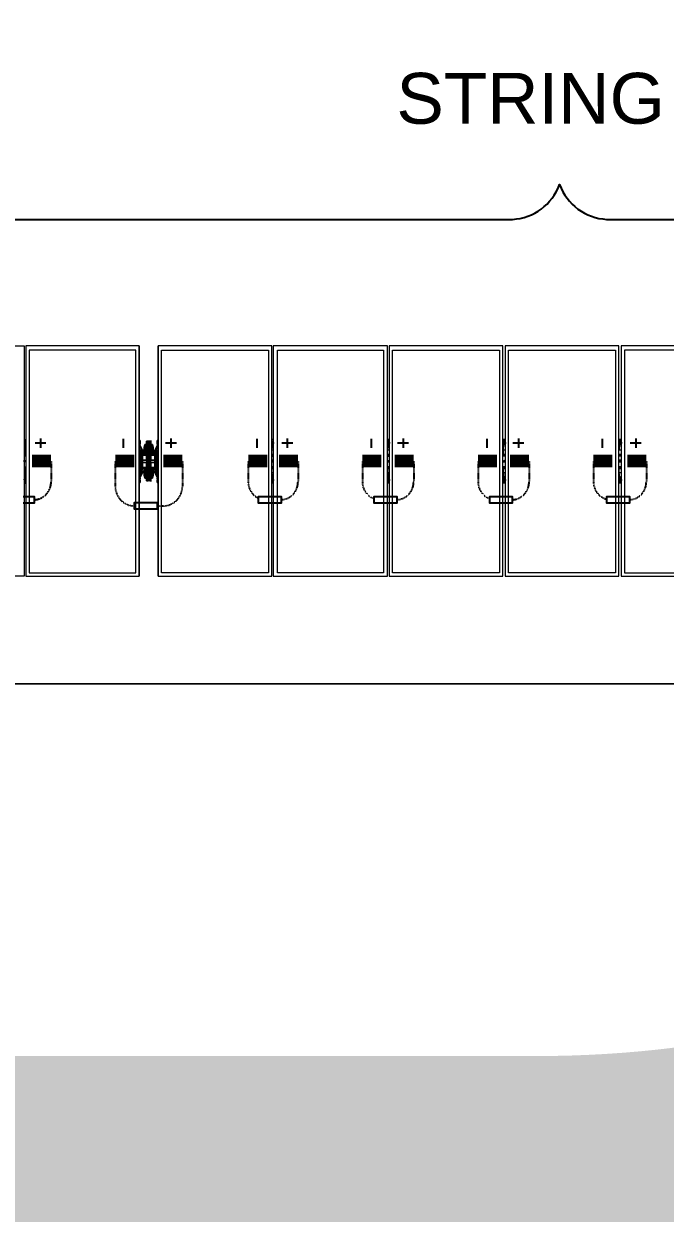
# Model space of a CAD drawing. Header units: feet. Extents: x -327 to 55127, y -297 to 4121.
# Drawn here: x 475.1 to 727.2, y 1106.2 to 1574 of the extents above; entities that cross this region are included whole.
import ezdxf
from ezdxf.enums import TextEntityAlignment as Align
from ezdxf.lldxf.tags import DXFTag

# ---------------------------------------------------------------- set-up
doc = ezdxf.new("R2018")
doc.units = ezdxf.units.FT
doc.header["$MEASUREMENT"] = 0
doc.linetypes.add('HIDDEN', pattern=[0.375, 0.25, -0.125])
for name, color, linetype in [('E-DC HARNESS-POS', 10, 'DC HARNESS CABLE'), ('E-HARN-COMP', 8, 'Continuous'), ('E-TRNK-CABL-NEG', 6, 'HIDDEN'), ('E-TRUNK-CABLE-POS', 6, 'HIDDEN'), ('G-ANNO-TEXT', 1, 'Continuous'), ('Polarity-Text', 7, 'Continuous')]:
    doc.layers.add(name, color=color, linetype=linetype)
doc.styles.add('NEI-A', font='arial.ttf')
doc.styles.get("Standard").update_dxf_attribs({"font": 'arial.ttf'})
tags = doc.linetypes.add('DC HARNESS CABLE', pattern='A,0.5,-0.2,["DH",Standard,S=0.1,R=0,X=-0.1,Y=-0.05],-0.2', length=0.9).pattern_tags.tags
tags[6] = DXFTag(74, 10)

# ---------------------------------------------------------------- blocks, each defined once
blk = doc.blocks.new('A$Cc93f9aa1')
at = {"lineweight": 5}
for points in [[(1.6966, 0.4666), (1.9283, 0.4666), (1.9283, 0), (1.6966, 0)], [(1.9316, 0), (2.1616, 0), (2.1616, 0.4666), (1.9316, 0.4666)], [(2.1549, 0.4583), (1.9383, 0.4583), (1.9383, 0.0067), (2.1549, 0.0067)], [(2.1999, 0), (2.4299, 0), (2.4299, 0.4666), (2.1999, 0.4666)], [(2.2066, 0.4583), (2.4232, 0.4583), (2.4232, 0.0067), (2.2066, 0.0067)], [(2.6649, 0.4666), (2.4332, 0.4666), (2.4332, 0), (2.6649, 0)], [(2.4416, 0.4583), (2.6566, 0.4583), (2.6566, 0.0067), (2.4416, 0.0067)], [(2.8982, 0.4666), (2.6682, 0.4666), (2.6682, 0), (2.8982, 0)], [(2.6749, 0.4583), (2.8915, 0.4583), (2.8915, 0.0067), (2.6749, 0.0067)], [(2.9032, 0), (3.1332, 0), (3.1332, 0.4666), (2.9032, 0.4666)], [(2.9099, 0.4583), (3.1265, 0.4583), (3.1265, 0.0067), (2.9099, 0.0067)], [(3.1382, 0), (3.3682, 0), (3.3682, 0.4666), (3.1382, 0.4666)], [(3.3615, 0.0067), (3.3615, 0.4583), (3.1449, 0.4583), (3.1449, 0.0067)], [(2.1632, 0.27), (2.1632, 0.2667), (2.1632, 0.27), (2.1632, 0.275), (2.1616, 0.275), (2.1632, 0.275)], [(2.1732, 0.2567), (2.1732, 0.2517), (2.1732, 0.25), (2.1749, 0.25), (2.1749, 0.255), (2.1732, 0.255), (2.1732, 0.2567), (2.1732, 0.2583), (2.1732, 0.2667), (2.1749, 0.2667), (2.1732, 0.2667), (2.1716, 0.2617), (2.1716, 0.25), (2.1716, 0.2517), (2.1716, 0.25), (2.1716, 0.2617), (2.1732, 0.2667), (2.1732, 0.2583), (2.1749, 0.2583), (2.1749, 0.255), (2.1732, 0.255), (2.1732, 0.2567), (2.1732, 0.2583), (2.1749, 0.2583), (2.1749, 0.2667), (2.1766, 0.2667), (2.1749, 0.2667), (2.1749, 0.2583), (2.1749, 0.255), (2.1749, 0.25), (2.1732, 0.25)], [(2.1799, 0.2683), (2.1799, 0.2467), (2.1766, 0.2467), (2.1766, 0.2683)], [(2.1816, 0.27), (2.1799, 0.27), (2.1782, 0.27), (2.1799, 0.27)], [(2.1832, 0.2683), (2.1816, 0.2683), (2.1799, 0.2683), (2.1816, 0.2683), (2.1799, 0.2683), (2.1816, 0.2683)], [(2.1816, 0.2683), (2.1799, 0.2683)], [(2.1816, 0.27), (2.1832, 0.27)], [(2.1832, 0.2683), (2.1816, 0.2683), (2.1816, 0.27), (2.1832, 0.27), (2.1816, 0.27), (2.1832, 0.27), (2.1816, 0.27), (2.1816, 0.2683)], [(2.1816, 0.2683), (2.1816, 0.2467), (2.1849, 0.2467), (2.1849, 0.2683)], [(2.1866, 0.2683), (2.1849, 0.2683), (2.1849, 0.2733), (2.1849, 0.2717), (2.1832, 0.2717), (2.1849, 0.2717), (2.1866, 0.2717), (2.1849, 0.2717), (2.1832, 0.27), (2.1849, 0.27), (2.1849, 0.2683)], [(2.1866, 0.2733), (2.1849, 0.2733)], [(2.1866, 0.2667), (2.1882, 0.2667), (2.1882, 0.2583), (2.1866, 0.2583), (2.1866, 0.2667), (2.1849, 0.2667), (2.1866, 0.2667), (2.1866, 0.2583), (2.1882, 0.2583), (2.1882, 0.2667)], [(2.1882, 0.2667), (2.1899, 0.2617), (2.1899, 0.25), (2.1899, 0.2517), (2.1899, 0.25), (2.1899, 0.2617)], [(2.1982, 0.2667), (2.1982, 0.27), (2.1982, 0.275), (2.1999, 0.275), (2.1982, 0.275), (2.1982, 0.27)], [(2.1632, 0.2467), (2.1632, 0.245), (2.1616, 0.245), (2.1632, 0.245), (2.1649, 0.245), (2.1649, 0.2467), (2.1649, 0.2483), (2.1632, 0.2483)], [(2.1649, 0.2483), (2.1632, 0.2467), (2.1649, 0.245), (2.1666, 0.2467)], [(2.1649, 0.2483), (2.1632, 0.2467), (2.1649, 0.245), (2.1666, 0.2467)], [(2.1649, 0.2483), (2.1666, 0.2483)], [(2.1666, 0.245), (2.1666, 0.2483), (2.1666, 0.2467), (2.1649, 0.2467), (2.1666, 0.2467), (2.1649, 0.2467), (2.1666, 0.2467), (2.1649, 0.2467), (2.1666, 0.2467), (2.1649, 0.2467), (2.1666, 0.2467), (2.1649, 0.2467), (2.1666, 0.2467), (2.1649, 0.2467), (2.1666, 0.2467), (2.1649, 0.2467), (2.1666, 0.2467), (2.1649, 0.2467), (2.1666, 0.2467), (2.1649, 0.2467), (2.1666, 0.2467), (2.1666, 0.245), (2.1649, 0.245)], [(2.1699, 0.255), (2.1682, 0.255), (2.1666, 0.2533), (2.1682, 0.255), (2.1682, 0.2517), (2.1666, 0.2517), (2.1682, 0.2517), (2.1682, 0.255)], [(2.1666, 0.2517), (2.1666, 0.2533)], [(2.1666, 0.215), (2.1682, 0.215), (2.1682, 0.2517), (2.1666, 0.2517), (2.1682, 0.2517), (2.1682, 0.215)], [(2.1766, 0.245), (2.1682, 0.245)], [(2.1749, 0.2483), (2.1766, 0.2483)], [(2.1782, 0.2617), (2.1766, 0.2617)], [(2.1866, 0.2617), (2.1849, 0.2617)], [(2.1866, 0.2617), (2.1849, 0.2617)], [(2.1866, 0.2483), (2.1849, 0.2483)], [(2.1932, 0.245), (2.1849, 0.245)], [(2.1882, 0.2567), (2.1882, 0.2583), (2.1882, 0.2567), (2.1882, 0.2517), (2.1882, 0.25), (2.1866, 0.25), (2.1866, 0.255), (2.1882, 0.255)], [(2.1882, 0.25), (2.1866, 0.2483), (2.1866, 0.25), (2.1866, 0.2483), (2.1882, 0.25), (2.1866, 0.2483), (2.1882, 0.2483), (2.1866, 0.2483)], [(2.1899, 0.25), (2.1899, 0.26), (2.1899, 0.25), (2.1916, 0.25)], [(2.1949, 0.255), (2.1932, 0.255), (2.1949, 0.2533), (2.1932, 0.255)], [(2.1949, 0.2517), (2.1932, 0.2517), (2.1932, 0.215), (2.1949, 0.215), (2.1932, 0.215), (2.1932, 0.2517), (2.1949, 0.2517), (2.1932, 0.2517), (2.1932, 0.255), (2.1932, 0.2517)], [(2.1982, 0.2517), (2.1949, 0.2517), (2.1949, 0.2533), (2.1949, 0.2517)], [(2.1966, 0.2483), (2.1949, 0.2467), (2.1966, 0.245), (2.1982, 0.2467)], [(2.1966, 0.2483), (2.1949, 0.2467), (2.1966, 0.245), (2.1982, 0.2467)], [(2.1966, 0.245), (2.1982, 0.245), (2.1982, 0.2467), (2.1982, 0.2483), (2.1966, 0.2483), (2.1949, 0.2483), (2.1949, 0.2467), (2.1949, 0.245)], [(2.2016, 0.245), (2.1999, 0.245)], [(1.9283, 0.235), (1.9299, 0.235), (1.9299, 0.2333), (1.9316, 0.2333), (1.9316, 0.2317), (1.9299, 0.2317), (1.9283, 0.2317), (1.9283, 0.2333)], [(2.1632, 0.235), (2.1616, 0.235)], [(2.1632, 0.235), (2.1616, 0.235)], [(2.1632, 0.23), (2.1616, 0.23)], [(2.1632, 0.23), (2.1616, 0.23)], [(2.1632, 0.2167), (2.1649, 0.2167), (2.1649, 0.2183), (2.1666, 0.2183), (2.1649, 0.2183), (2.1666, 0.2183), (2.1649, 0.2183), (2.1666, 0.2183), (2.1649, 0.2183), (2.1666, 0.2183), (2.1649, 0.2183), (2.1649, 0.2167), (2.1666, 0.2167), (2.1666, 0.2183), (2.1666, 0.22), (2.1649, 0.22), (2.1632, 0.22), (2.1616, 0.22), (2.1632, 0.22), (2.1632, 0.2183)], [(2.1649, 0.22), (2.1632, 0.2183), (2.1649, 0.2167), (2.1666, 0.2183)], [(2.1649, 0.22), (2.1632, 0.2183), (2.1649, 0.2167), (2.1666, 0.2183)], [(2.1649, 0.22), (2.1632, 0.22), (2.1632, 0.2183), (2.1632, 0.2167), (2.1649, 0.2167), (2.1666, 0.2167), (2.1666, 0.2183), (2.1666, 0.22)], [(2.1649, 0.2167), (2.1666, 0.2167), (2.1666, 0.2183), (2.1649, 0.2183), (2.1649, 0.22), (2.1666, 0.22), (2.1666, 0.2183), (2.1649, 0.2183), (2.1666, 0.2183), (2.1649, 0.2183), (2.1666, 0.2183), (2.1649, 0.2183), (2.1666, 0.2183), (2.1649, 0.2183), (2.1666, 0.2183), (2.1649, 0.2183), (2.1649, 0.22), (2.1666, 0.22), (2.1666, 0.2183), (2.1666, 0.2167)], [(2.1682, 0.22), (2.1766, 0.22)], [(2.1849, 0.22), (2.1932, 0.22)], [(2.1966, 0.22), (2.1949, 0.2183), (2.1966, 0.2167), (2.1982, 0.2183)], [(2.1966, 0.22), (2.1949, 0.2183), (2.1966, 0.2167), (2.1982, 0.2183)], [(2.1966, 0.2167), (2.1982, 0.2167), (2.1982, 0.2183), (2.1982, 0.22), (2.1966, 0.22), (2.1949, 0.22), (2.1949, 0.2183), (2.1949, 0.2167)], [(2.1982, 0.2183), (2.1966, 0.2183)], [(2.1982, 0.2183), (2.1966, 0.2183)], [(2.2016, 0.235), (2.1999, 0.235)], [(2.2016, 0.235), (2.1999, 0.235)], [(2.2016, 0.23), (2.1999, 0.23)], [(2.2016, 0.23), (2.1999, 0.23)], [(2.2016, 0.22), (2.1999, 0.22)], [(2.4332, 0.235), (2.4316, 0.235), (2.4316, 0.2333), (2.4299, 0.2333), (2.4299, 0.2317), (2.4316, 0.2317), (2.4332, 0.2317), (2.4332, 0.2333)], [(2.6666, 0.235), (2.6666, 0.2333), (2.6649, 0.2333), (2.6649, 0.2317), (2.6666, 0.2317), (2.6682, 0.2317), (2.6682, 0.2333)], [(2.9015, 0.235), (2.8999, 0.2333), (2.8999, 0.2317), (2.9032, 0.2317), (2.9032, 0.2333), (2.9015, 0.2333)], [(3.1365, 0.235), (3.1349, 0.235), (3.1349, 0.2317), (3.1382, 0.2317), (3.1382, 0.2333), (3.1365, 0.2333)], [(2.1616, 0.19), (2.1632, 0.19), (2.1632, 0.195), (2.1632, 0.19)], [(2.1666, 0.21), (2.1666, 0.2117), (2.1666, 0.2133), (2.1632, 0.2133), (2.1632, 0.21)], [(2.1632, 0.1983), (2.1632, 0.1967)], [(2.1666, 0.2133), (2.1682, 0.2133), (2.1682, 0.21), (2.1682, 0.2133)], [(2.1699, 0.21), (2.1682, 0.21), (2.1682, 0.2117), (2.1666, 0.2117), (2.1682, 0.2117), (2.1682, 0.21)], [(2.1732, 0.1983), (2.1716, 0.205), (2.1716, 0.215), (2.1716, 0.2133), (2.1716, 0.215), (2.1716, 0.205)], [(2.1732, 0.2133), (2.1732, 0.2083), (2.1732, 0.21), (2.1749, 0.21), (2.1749, 0.2117), (2.1749, 0.215), (2.1732, 0.215), (2.1732, 0.2083), (2.1732, 0.2067), (2.1732, 0.2083), (2.1732, 0.21), (2.1749, 0.21), (2.1749, 0.2117), (2.1749, 0.215), (2.1749, 0.2167), (2.1732, 0.215), (2.1749, 0.2167), (2.1732, 0.215), (2.1749, 0.2167), (2.1749, 0.215), (2.1732, 0.215)], [(2.1732, 0.1983), (2.1732, 0.2067), (2.1749, 0.2067), (2.1749, 0.1983)], [(2.1732, 0.1983), (2.1749, 0.1983), (2.1749, 0.2067), (2.1732, 0.2067)], [(2.1749, 0.21), (2.1749, 0.2067)], [(2.1766, 0.1983), (2.1749, 0.1983)], [(2.1782, 0.2033), (2.1766, 0.2033)], [(2.1782, 0.2033), (2.1766, 0.2033)], [(2.1799, 0.195), (2.1782, 0.195)], [(2.1832, 0.1983), (2.1816, 0.1983), (2.1799, 0.1983), (2.1816, 0.1983)], [(2.1832, 0.1967), (2.1816, 0.1967)], [(2.1882, 0.2167), (2.1866, 0.2167), (2.1882, 0.215), (2.1866, 0.2167), (2.1882, 0.215), (2.1866, 0.2167), (2.1882, 0.2167), (2.1866, 0.2167), (2.1849, 0.2167), (2.1866, 0.2167)], [(2.1866, 0.2033), (2.1849, 0.2033)], [(2.1866, 0.2033), (2.1849, 0.2033)], [(2.1866, 0.1983), (2.1849, 0.1983)], [(2.1882, 0.2067), (2.1882, 0.2083), (2.1882, 0.215), (2.1866, 0.215), (2.1866, 0.2117), (2.1866, 0.21), (2.1882, 0.21), (2.1882, 0.2083)], [(2.1866, 0.2067), (2.1866, 0.21)], [(2.1882, 0.1983), (2.1866, 0.1983), (2.1866, 0.2067), (2.1882, 0.2067)], [(2.1882, 0.1983), (2.1882, 0.2067), (2.1866, 0.2067), (2.1866, 0.1983)], [(2.1882, 0.1983), (2.1899, 0.205), (2.1899, 0.215), (2.1899, 0.2133), (2.1899, 0.215), (2.1899, 0.205)], [(2.1949, 0.21), (2.1932, 0.21)], [(2.1982, 0.1967), (2.1982, 0.1983)], [(2.1999, 0.19), (2.1982, 0.19), (2.1982, 0.195), (2.1982, 0.19)]]:
    blk.add_lwpolyline(points, close=True, dxfattribs=at)
for points in [[(2.1549, 0.0067), (2.1549, 0.4583)], [(2.1616, 0.4666), (2.1616, 0)], [(2.1999, 0), (2.1999, 0.4666)], [(2.2066, 0.0067), (2.2066, 0.4583)], [(1.9283, 0.2767), (1.9316, 0.2767)], [(1.9283, 0.2733), (1.9283, 0.27)], [(1.9333, 0.255), (1.9316, 0.255), (1.9316, 0.2567), (1.9299, 0.2633), (1.9299, 0.2733), (1.9299, 0.275), (1.9299, 0.27), (1.9316, 0.2683)], [(2.1632, 0.2667), (2.1632, 0.2667)], [(2.1632, 0.2667), (2.1632, 0.2667)], [(2.1799, 0.2467), (2.1799, 0.2667), (2.1799, 0.2683), (2.1799, 0.27), (2.1782, 0.27), (2.1766, 0.27), (2.1782, 0.27), (2.1766, 0.27), (2.1766, 0.2733), (2.1766, 0.2717), (2.1782, 0.2717), (2.1766, 0.2717), (2.1766, 0.2733), (2.1766, 0.2683), (2.1782, 0.2683), (2.1766, 0.2683), (2.1766, 0.27), (2.1766, 0.2617), (2.1766, 0.2383), (2.1766, 0.235), (2.1782, 0.235), (2.1766, 0.235), (2.1782, 0.235), (2.1766, 0.235), (2.1682, 0.235), (2.1682, 0.23), (2.1766, 0.23), (2.1782, 0.23), (2.1766, 0.23), (2.1782, 0.23), (2.1766, 0.23), (2.1782, 0.23), (2.1766, 0.23), (2.1782, 0.23), (2.1766, 0.23), (2.1782, 0.23)], [(2.1799, 0.2717), (2.1782, 0.2717), (2.1766, 0.2717), (2.1782, 0.27), (2.1799, 0.27), (2.1799, 0.2683), (2.1799, 0.2667), (2.1816, 0.2667), (2.1832, 0.2667), (2.1816, 0.2667), (2.1799, 0.2667), (2.1799, 0.2467), (2.1799, 0.2683), (2.1766, 0.2683), (2.1766, 0.2467), (2.1799, 0.2467), (2.1799, 0.2183), (2.1799, 0.1967), (2.1766, 0.1967), (2.1766, 0.2183), (2.1749, 0.2183), (2.1749, 0.2167), (2.1766, 0.2167), (2.1749, 0.2167), (2.1766, 0.2167), (2.1749, 0.2167), (2.1766, 0.2167), (2.1749, 0.2167), (2.1766, 0.2167), (2.1682, 0.2167)], [(2.1699, 0.235), (2.1682, 0.235), (2.1766, 0.235), (2.1766, 0.2383), (2.1766, 0.2617), (2.1766, 0.27), (2.1782, 0.27), (2.1766, 0.27), (2.1782, 0.27)], [(2.1766, 0.2733), (2.1832, 0.2733), (2.1849, 0.2733), (2.1782, 0.2733), (2.1766, 0.2733), (2.1782, 0.2733), (2.1766, 0.2733), (2.1782, 0.2733)], [(2.1766, 0.2717), (2.1782, 0.27)], [(2.1782, 0.2717), (2.1766, 0.2717)], [(2.1766, 0.27), (2.1766, 0.27)], [(2.1766, 0.27), (2.1766, 0.27)], [(2.1782, 0.27), (2.1799, 0.27)], [(2.1782, 0.27), (2.1799, 0.27)], [(2.1932, 0.2167), (2.1849, 0.2167), (2.1866, 0.2167), (2.1866, 0.2183), (2.1849, 0.2183), (2.1849, 0.1967), (2.1816, 0.1967), (2.1816, 0.2183), (2.1799, 0.2183), (2.1799, 0.2467), (2.1816, 0.2467), (2.1816, 0.2683), (2.1849, 0.2683), (2.1849, 0.2467), (2.1816, 0.2467), (2.1816, 0.2183), (2.1849, 0.2183), (2.1849, 0.2467)], [(2.1832, 0.2717), (2.1849, 0.2717), (2.1832, 0.27), (2.1849, 0.27), (2.1849, 0.2617), (2.1849, 0.2383), (2.1849, 0.235), (2.1866, 0.235), (2.1849, 0.235), (2.1932, 0.235), (2.1932, 0.23), (2.1849, 0.23), (2.1849, 0.2267), (2.1849, 0.23), (2.1866, 0.23), (2.1849, 0.23), (2.1866, 0.23), (2.1849, 0.23)], [(2.1849, 0.2367), (2.1849, 0.235), (2.1866, 0.235), (2.1849, 0.235), (2.1849, 0.2383), (2.1849, 0.2617), (2.1849, 0.27), (2.1866, 0.27), (2.1849, 0.27), (2.1866, 0.27), (2.1849, 0.27), (2.1866, 0.27), (2.1849, 0.27), (2.1849, 0.2733), (2.1849, 0.2717)], [(2.1849, 0.2733), (2.1866, 0.2733)], [(2.1849, 0.27), (2.1849, 0.27)], [(2.1849, 0.27), (2.1849, 0.27)], [(2.1982, 0.2667), (2.1982, 0.2667)], [(2.1982, 0.2667), (2.1982, 0.2667)], [(2.4332, 0.2767), (2.4299, 0.2767)], [(2.4316, 0.255), (2.4299, 0.255), (2.4299, 0.2567), (2.4316, 0.2633), (2.4316, 0.2733), (2.4316, 0.275), (2.4316, 0.27), (2.4299, 0.2683)], [(2.4332, 0.27), (2.4332, 0.2733)], [(2.6682, 0.2767), (2.6649, 0.2767)], [(2.6666, 0.27), (2.6666, 0.2733), (2.6666, 0.2717), (2.6649, 0.2717), (2.6649, 0.27), (2.6649, 0.2683)], [(2.6666, 0.255), (2.6649, 0.255), (2.6649, 0.2567), (2.6666, 0.2633), (2.6666, 0.2733)], [(2.6666, 0.2733), (2.6666, 0.275), (2.6666, 0.2733)], [(2.9032, 0.2767), (2.8982, 0.2767)], [(2.8982, 0.255), (2.8999, 0.255), (2.8999, 0.2633), (2.9015, 0.2733)], [(2.8999, 0.2683), (2.8999, 0.27), (2.8999, 0.2733), (2.9015, 0.2733), (2.9015, 0.275), (2.9032, 0.275)], [(2.9015, 0.27), (2.9015, 0.2733), (2.9015, 0.275)], [(3.1382, 0.2767), (3.1332, 0.2767)], [(3.1382, 0.275), (3.1365, 0.275), (3.1365, 0.2733), (3.1349, 0.2733), (3.1349, 0.27), (3.1332, 0.2683)], [(3.1349, 0.255), (3.1332, 0.255), (3.1349, 0.2567), (3.1349, 0.2633), (3.1365, 0.2733)], [(3.1365, 0.27), (3.1365, 0.2733), (3.1365, 0.275)], [(1.9283, 0.2467), (1.9316, 0.2467)], [(1.9283, 0.245), (1.9316, 0.245), (1.9333, 0.245)], [(1.9316, 0.245), (1.9316, 0.2433), (1.9283, 0.2433)], [(1.9333, 0.2467), (1.9316, 0.2467), (1.9316, 0.255)], [(2.1632, 0.2517), (2.1666, 0.2517), (2.1632, 0.2517), (2.1632, 0.25), (2.1616, 0.25), (2.1616, 0.2517), (2.1632, 0.2517), (2.1632, 0.255), (2.1666, 0.255), (2.1666, 0.2533), (2.1666, 0.255), (2.1682, 0.255), (2.1632, 0.265), (2.1682, 0.255), (2.1666, 0.255), (2.1632, 0.255), (2.1632, 0.2517), (2.1632, 0.25), (2.1616, 0.25), (2.1616, 0.215), (2.1632, 0.215), (2.1632, 0.2133), (2.1666, 0.2133), (2.1666, 0.2117), (2.1666, 0.21), (2.1682, 0.21), (2.1632, 0.2), (2.1682, 0.21), (2.1666, 0.21), (2.1632, 0.21), (2.1632, 0.2133), (2.1616, 0.2133), (2.1616, 0.215), (2.1616, 0.2133)], [(2.1632, 0.2133), (2.1632, 0.215), (2.1616, 0.215), (2.1616, 0.25), (2.1616, 0.2517)], [(2.1616, 0.2517), (2.1632, 0.2517), (2.1616, 0.2517)], [(2.1632, 0.2483), (2.1632, 0.2483)], [(2.1666, 0.2483), (2.1649, 0.2483), (2.1632, 0.2483), (2.1632, 0.2467), (2.1632, 0.245), (2.1649, 0.245), (2.1666, 0.245), (2.1666, 0.2467), (2.1666, 0.2483), (2.1649, 0.2483)], [(2.1632, 0.2467), (2.1632, 0.2467)], [(2.1632, 0.245), (2.1632, 0.245)], [(2.1649, 0.2483), (2.1649, 0.2483)], [(2.1649, 0.2483), (2.1649, 0.245)], [(2.1649, 0.2467), (2.1666, 0.2467)], [(2.1649, 0.245), (2.1666, 0.245)], [(2.1649, 0.245), (2.1649, 0.245)], [(2.1666, 0.2517), (2.1666, 0.2517)], [(2.1666, 0.2483), (2.1666, 0.2483)], [(2.1666, 0.2467), (2.1666, 0.2483)], [(2.1666, 0.2467), (2.1666, 0.2467)], [(2.1666, 0.245), (2.1666, 0.2467)], [(2.1666, 0.245), (2.1666, 0.245)], [(2.1682, 0.2483), (2.1766, 0.2483), (2.1749, 0.2483), (2.1732, 0.25), (2.1749, 0.2483), (2.1766, 0.2483), (2.1749, 0.2483), (2.1732, 0.25), (2.1716, 0.25), (2.1716, 0.26), (2.1716, 0.25), (2.1732, 0.25), (2.1749, 0.2483), (2.1732, 0.25), (2.1749, 0.2483), (2.1749, 0.25), (2.1749, 0.2483), (2.1749, 0.2467), (2.1766, 0.2467), (2.1766, 0.2183), (2.1799, 0.2183), (2.1799, 0.2467), (2.1816, 0.2467), (2.1816, 0.2183), (2.1849, 0.2183), (2.1849, 0.2467), (2.1866, 0.2467), (2.1866, 0.2483), (2.1849, 0.2483), (2.1932, 0.2483)], [(2.1682, 0.2517), (2.1682, 0.2517)], [(2.1682, 0.2517), (2.1682, 0.2517)], [(2.1749, 0.245), (2.1732, 0.2467), (2.1682, 0.2467)], [(2.1732, 0.26), (2.1732, 0.26)], [(2.1732, 0.26), (2.1732, 0.26)], [(2.1749, 0.2483), (2.1766, 0.2483)], [(2.1749, 0.2483), (2.1766, 0.2483)], [(2.1766, 0.2617), (2.1782, 0.2617)], [(2.1766, 0.2617), (2.1782, 0.2617)], [(2.1832, 0.1933), (2.1849, 0.1933), (2.1832, 0.195), (2.1849, 0.1933), (2.1832, 0.1933), (2.1766, 0.1933), (2.1782, 0.1933), (2.1766, 0.1933), (2.1766, 0.195), (2.1766, 0.1967), (2.1766, 0.195), (2.1782, 0.195), (2.1766, 0.1933), (2.1782, 0.1933), (2.1766, 0.1933), (2.1782, 0.195), (2.1799, 0.195), (2.1782, 0.195), (2.1766, 0.195), (2.1766, 0.1967), (2.1766, 0.195), (2.1766, 0.1933), (2.1782, 0.195), (2.1799, 0.195), (2.1799, 0.1967), (2.1816, 0.1967), (2.1832, 0.1967), (2.1816, 0.1967), (2.1799, 0.1967), (2.1816, 0.1967), (2.1799, 0.1967), (2.1799, 0.2467), (2.1816, 0.2467)], [(2.1766, 0.2467), (2.1766, 0.2183), (2.1799, 0.2183), (2.1799, 0.1983), (2.1799, 0.1967), (2.1816, 0.1967), (2.1816, 0.195), (2.1799, 0.195), (2.1816, 0.195), (2.1832, 0.195), (2.1816, 0.195), (2.1832, 0.195), (2.1849, 0.1933), (2.1849, 0.195), (2.1866, 0.195), (2.1849, 0.195), (2.1849, 0.1967), (2.1849, 0.195), (2.1866, 0.195)], [(2.1866, 0.2583), (2.1866, 0.255)], [(2.1866, 0.2583), (2.1866, 0.255), (2.1882, 0.255), (2.1882, 0.2567)], [(2.1866, 0.255), (2.1866, 0.25), (2.1882, 0.25), (2.1882, 0.2567)], [(2.1866, 0.2483), (2.1882, 0.25)], [(2.1866, 0.2483), (2.1882, 0.25)], [(2.1866, 0.2483), (2.1882, 0.2483)], [(2.1866, 0.2483), (2.1882, 0.2483)], [(2.1932, 0.2467), (2.1882, 0.2467), (2.1866, 0.245)], [(2.1882, 0.26), (2.1882, 0.26)], [(2.1882, 0.26), (2.1882, 0.26)], [(2.1999, 0.2517), (2.1999, 0.25), (2.1999, 0.2517), (2.1982, 0.2517), (2.1982, 0.255), (2.1949, 0.255), (2.1949, 0.2533), (2.1949, 0.255), (2.1932, 0.255), (2.1982, 0.265), (2.1932, 0.255), (2.1949, 0.255), (2.1982, 0.255), (2.1982, 0.2517), (2.1982, 0.25), (2.1999, 0.25), (2.1999, 0.215), (2.1982, 0.215), (2.1982, 0.2133), (2.1949, 0.2133), (2.1949, 0.2117), (2.1949, 0.21), (2.1949, 0.2117), (2.1932, 0.2117), (2.1932, 0.21), (2.1932, 0.2133), (2.1949, 0.2133), (2.1949, 0.2117), (2.1932, 0.2117), (2.1932, 0.21), (2.1932, 0.2133), (2.1949, 0.2133), (2.1982, 0.2133), (2.1982, 0.215), (2.1999, 0.215), (2.1999, 0.25), (2.1982, 0.25), (2.1982, 0.2517), (2.1999, 0.2517), (2.2016, 0.2517)], [(2.1932, 0.2517), (2.1932, 0.2517)], [(2.1932, 0.2517), (2.1932, 0.2517)], [(2.1949, 0.2517), (2.1949, 0.2517)], [(2.1982, 0.2467), (2.1982, 0.2483), (2.1966, 0.2483), (2.1949, 0.2483), (2.1949, 0.2467), (2.1949, 0.245), (2.1949, 0.2483), (2.1966, 0.2483), (2.1966, 0.245), (2.1949, 0.245), (2.1966, 0.245), (2.1949, 0.245), (2.1949, 0.2467), (2.1949, 0.2483), (2.1966, 0.2483), (2.1966, 0.2467), (2.1966, 0.245), (2.1982, 0.245), (2.1982, 0.2467), (2.1966, 0.2467), (2.1982, 0.2467), (2.1966, 0.2467), (2.1982, 0.2467), (2.1966, 0.2467), (2.1982, 0.2467), (2.1966, 0.2467), (2.1982, 0.2467), (2.1966, 0.2467), (2.1982, 0.2467), (2.1966, 0.2467), (2.1982, 0.2467), (2.1966, 0.2467), (2.1982, 0.2467), (2.1966, 0.2467), (2.1982, 0.2467), (2.1966, 0.2467), (2.1982, 0.2467), (2.1966, 0.2467)], [(2.1949, 0.2483), (2.1949, 0.2483)], [(2.1949, 0.2467), (2.1949, 0.2467)], [(2.1949, 0.245), (2.1949, 0.245)], [(2.1966, 0.2483), (2.1966, 0.2483)], [(2.1966, 0.245), (2.1966, 0.245)], [(2.1982, 0.2483), (2.1982, 0.2483)], [(2.1982, 0.2467), (2.1982, 0.2467)], [(2.1982, 0.245), (2.1982, 0.245)], [(2.4316, 0.2467), (2.4299, 0.2467), (2.4299, 0.255)], [(2.4332, 0.2467), (2.4299, 0.2467)], [(2.4332, 0.245), (2.4299, 0.245), (2.4316, 0.245)], [(2.4299, 0.245), (2.4299, 0.2433), (2.4332, 0.2433)], [(2.6666, 0.2467), (2.6649, 0.2467), (2.6649, 0.255)], [(2.6682, 0.2467), (2.6649, 0.2467)], [(2.6682, 0.245), (2.6649, 0.245), (2.6666, 0.245)], [(2.6649, 0.245), (2.6649, 0.2433), (2.6682, 0.2433)], [(2.8982, 0.2467), (2.8999, 0.2467), (2.8999, 0.255)], [(2.9032, 0.245), (2.8999, 0.245), (2.8982, 0.245)], [(2.9032, 0.2433), (2.8999, 0.2433), (2.8982, 0.2433)], [(2.9032, 0.2467), (2.8999, 0.2467)], [(2.8999, 0.2433), (2.8999, 0.245)], [(3.1349, 0.2467), (3.1332, 0.2467), (3.1332, 0.255)], [(3.1382, 0.2467), (3.1332, 0.2467)], [(3.1382, 0.245), (3.1332, 0.245), (3.1349, 0.245)], [(3.1382, 0.2433), (3.1349, 0.2433), (3.1332, 0.2433), (3.1332, 0.245)], [(1.9283, 0.2217), (1.9316, 0.2217), (1.9316, 0.22)], [(1.9283, 0.22), (1.9316, 0.22), (1.9333, 0.22)], [(1.9316, 0.2183), (1.9283, 0.2183)], [(1.9299, 0.1917), (1.9299, 0.2), (1.9316, 0.21), (1.9316, 0.2183), (1.9333, 0.2183)], [(2.1632, 0.22), (2.1632, 0.22)], [(2.1632, 0.2183), (2.1632, 0.2183)], [(2.1649, 0.22), (2.1649, 0.22)], [(2.1666, 0.22), (2.1666, 0.22)], [(2.1666, 0.2183), (2.1666, 0.2183)], [(2.1682, 0.235), (2.1682, 0.23)], [(2.1766, 0.23), (2.1766, 0.2267), (2.1766, 0.23), (2.1682, 0.23), (2.1699, 0.23)], [(2.1682, 0.2183), (2.1732, 0.2183), (2.1749, 0.22)], [(2.1782, 0.2367), (2.1766, 0.2367), (2.1782, 0.2367), (2.1766, 0.2367), (2.1766, 0.2383), (2.1766, 0.2367), (2.1766, 0.235), (2.1782, 0.235), (2.1766, 0.235), (2.1766, 0.2367)], [(2.1782, 0.195), (2.1766, 0.195), (2.1766, 0.1967), (2.1766, 0.195), (2.1766, 0.2033), (2.1766, 0.2267), (2.1766, 0.23), (2.1766, 0.2267), (2.1766, 0.2033), (2.1766, 0.195)], [(2.1766, 0.2183), (2.1766, 0.1967), (2.1799, 0.1967), (2.1799, 0.1983), (2.1799, 0.2183), (2.1816, 0.2183), (2.1799, 0.2183)], [(2.1866, 0.23), (2.1849, 0.23), (2.1866, 0.23), (2.1849, 0.23), (2.1866, 0.23), (2.1849, 0.23), (2.1849, 0.2267), (2.1849, 0.2033), (2.1849, 0.195), (2.1832, 0.195), (2.1849, 0.1933), (2.1782, 0.1933), (2.1799, 0.1933)], [(2.1816, 0.2183), (2.1816, 0.1967), (2.1849, 0.1967), (2.1849, 0.2183)], [(2.1949, 0.235), (2.1932, 0.235), (2.1849, 0.235), (2.1866, 0.235), (2.1849, 0.235), (2.1849, 0.2367), (2.1849, 0.2383), (2.1849, 0.2367), (2.1866, 0.2367), (2.1849, 0.2367), (2.1866, 0.2367)], [(2.1849, 0.195), (2.1849, 0.2033), (2.1849, 0.2267), (2.1849, 0.23), (2.1932, 0.23), (2.1949, 0.23)], [(2.1866, 0.22), (2.1882, 0.2183), (2.1932, 0.2183)], [(2.1932, 0.23), (2.1932, 0.235)], [(2.1949, 0.2183), (2.1949, 0.22)], [(2.1966, 0.22), (2.1949, 0.22)], [(2.1949, 0.22), (2.1949, 0.2183)], [(2.1949, 0.22), (2.1949, 0.22)], [(2.1966, 0.22), (2.1949, 0.22)], [(2.1966, 0.22), (2.1949, 0.22)], [(2.1949, 0.2183), (2.1949, 0.22)], [(2.1949, 0.2167), (2.1949, 0.2183)], [(2.1949, 0.2183), (2.1949, 0.2167)], [(2.1949, 0.2183), (2.1949, 0.2183)], [(2.1949, 0.2183), (2.1949, 0.2167), (2.1966, 0.2167)], [(2.1966, 0.2183), (2.1966, 0.22)], [(2.1982, 0.22), (2.1966, 0.22)], [(2.1966, 0.22), (2.1966, 0.22)], [(2.1966, 0.2183), (2.1966, 0.22)], [(2.1966, 0.2183), (2.1982, 0.2183)], [(2.1966, 0.2183), (2.1982, 0.2183)], [(2.1966, 0.2183), (2.1982, 0.2183)], [(2.1966, 0.2183), (2.1982, 0.2183)], [(2.1966, 0.2183), (2.1982, 0.2183)], [(2.1966, 0.2183), (2.1982, 0.2183)], [(2.1966, 0.2183), (2.1982, 0.2183)], [(2.1966, 0.2183), (2.1982, 0.2183)], [(2.1966, 0.2167), (2.1966, 0.2183)], [(2.1966, 0.2183), (2.1982, 0.2183)], [(2.1966, 0.2183), (2.1982, 0.2183)], [(2.1966, 0.2183), (2.1982, 0.2183)], [(2.1966, 0.2183), (2.1982, 0.2183)], [(2.1966, 0.2183), (2.1982, 0.2183)], [(2.1966, 0.2183), (2.1966, 0.2167)], [(2.1966, 0.2183), (2.1982, 0.2183)], [(2.1982, 0.22), (2.1982, 0.22)], [(2.1982, 0.2183), (2.1982, 0.22)], [(2.1982, 0.2183), (2.1982, 0.2183)], [(2.1982, 0.2167), (2.1982, 0.2183)], [(2.4332, 0.2217), (2.4299, 0.2217), (2.4299, 0.22)], [(2.4332, 0.22), (2.4299, 0.22), (2.4316, 0.22)], [(2.4316, 0.1917), (2.4316, 0.2), (2.4299, 0.21), (2.4299, 0.2183), (2.4316, 0.2183)], [(2.4299, 0.2183), (2.4332, 0.2183)], [(2.6682, 0.2217), (2.6649, 0.2217), (2.6649, 0.22)], [(2.6682, 0.22), (2.6649, 0.22), (2.6666, 0.22)], [(2.6666, 0.2183), (2.6649, 0.2183), (2.6649, 0.21), (2.6666, 0.2), (2.6666, 0.1917), (2.6682, 0.1917)], [(2.6649, 0.2183), (2.6682, 0.2183)], [(2.9032, 0.2217), (2.8982, 0.2217)], [(2.8982, 0.22), (2.8999, 0.22), (2.9032, 0.22)], [(2.8999, 0.21), (2.8999, 0.2183), (2.8982, 0.2183)], [(2.8999, 0.22), (2.8999, 0.2217), (2.9015, 0.2217)], [(2.8999, 0.2183), (2.9032, 0.2183)], [(3.1382, 0.2217), (3.1349, 0.2217), (3.1332, 0.2217), (3.1332, 0.22)], [(3.1382, 0.22), (3.1332, 0.22), (3.1349, 0.22)], [(3.1349, 0.2183), (3.1332, 0.2183), (3.1332, 0.21), (3.1349, 0.2), (3.1349, 0.1933), (3.1365, 0.1917), (3.1382, 0.1917)], [(3.1332, 0.2183), (3.1382, 0.2183)], [(1.9283, 0.195), (1.9283, 0.1917)], [(1.9316, 0.1967), (1.9299, 0.195), (1.9299, 0.19), (1.9316, 0.19)], [(2.1616, 0.2133), (2.1632, 0.2133), (2.1616, 0.2133)], [(2.1632, 0.2167), (2.1632, 0.2167)], [(2.1632, 0.1983), (2.1632, 0.1983)], [(2.1632, 0.1983), (2.1632, 0.1983)], [(2.1632, 0.195), (2.1632, 0.195)], [(2.1632, 0.195), (2.1632, 0.195)], [(2.1649, 0.2167), (2.1649, 0.2167)], [(2.1666, 0.2167), (2.1666, 0.2167)], [(2.1666, 0.215), (2.1666, 0.215)], [(2.1666, 0.215), (2.1666, 0.215)], [(2.1682, 0.215), (2.1682, 0.215)], [(2.1682, 0.215), (2.1682, 0.215)], [(2.1716, 0.215), (2.1716, 0.205), (2.1716, 0.215), (2.1732, 0.215), (2.1749, 0.2167), (2.1732, 0.215)], [(2.1732, 0.205), (2.1732, 0.205)], [(2.1732, 0.205), (2.1732, 0.205)], [(2.1732, 0.1983), (2.1732, 0.1983)], [(2.1732, 0.1983), (2.1732, 0.1983)], [(2.1766, 0.1933), (2.1782, 0.195), (2.1799, 0.195), (2.1799, 0.1967), (2.1816, 0.1967), (2.1816, 0.195), (2.1832, 0.195), (2.1816, 0.195), (2.1832, 0.195), (2.1849, 0.195), (2.1849, 0.1967), (2.1849, 0.195), (2.1849, 0.1967), (2.1849, 0.195), (2.1849, 0.1933), (2.1866, 0.1933), (2.1849, 0.1933), (2.1866, 0.1933)], [(2.1766, 0.195), (2.1766, 0.195)], [(2.1766, 0.195), (2.1766, 0.195)], [(2.1849, 0.195), (2.1849, 0.195)], [(2.1849, 0.195), (2.1849, 0.195)], [(2.1866, 0.2167), (2.1866, 0.215)], [(2.1866, 0.2167), (2.1866, 0.215)], [(2.1882, 0.215), (2.1866, 0.2167)], [(2.1882, 0.215), (2.1866, 0.2167)], [(2.1866, 0.215), (2.1866, 0.2117)], [(2.1866, 0.215), (2.1882, 0.215), (2.1882, 0.2133)], [(2.1866, 0.2117), (2.1866, 0.21), (2.1882, 0.21), (2.1882, 0.2083)], [(2.1882, 0.2083), (2.1882, 0.2133)], [(2.1882, 0.205), (2.1882, 0.205)], [(2.1882, 0.205), (2.1882, 0.205)], [(2.1882, 0.1983), (2.1882, 0.1983)], [(2.1882, 0.1983), (2.1882, 0.1983)], [(2.1899, 0.215), (2.1899, 0.205), (2.1899, 0.215), (2.1916, 0.215)], [(2.1932, 0.215), (2.1932, 0.215)], [(2.1999, 0.2133), (2.1999, 0.215), (2.1999, 0.2133), (2.1982, 0.2133), (2.1982, 0.21), (2.1949, 0.21), (2.1932, 0.21), (2.1982, 0.2), (2.1932, 0.21), (2.1949, 0.21), (2.1982, 0.21), (2.1982, 0.2133), (2.1999, 0.2133), (2.2016, 0.2133)], [(2.1932, 0.215), (2.1932, 0.215)], [(2.1949, 0.2167), (2.1966, 0.2167)], [(2.1949, 0.2167), (2.1966, 0.2167)], [(2.1949, 0.2167), (2.1949, 0.2167)], [(2.1949, 0.215), (2.1949, 0.215)], [(2.1949, 0.215), (2.1949, 0.215)], [(2.1966, 0.2167), (2.1982, 0.2167)], [(2.1966, 0.2167), (2.1966, 0.2167)], [(2.1982, 0.2167), (2.1982, 0.2167)], [(2.1982, 0.1983), (2.1982, 0.1983)], [(2.1982, 0.1983), (2.1982, 0.1983)], [(2.1982, 0.195), (2.1982, 0.195)], [(2.1982, 0.195), (2.1982, 0.195)], [(2.4299, 0.1967), (2.4316, 0.195), (2.4316, 0.19), (2.4332, 0.19)], [(2.4332, 0.195), (2.4332, 0.1917), (2.4316, 0.1917), (2.4316, 0.19)], [(2.6666, 0.19), (2.6666, 0.1933), (2.6649, 0.1933), (2.6649, 0.195), (2.6649, 0.1967)], [(2.6666, 0.195), (2.6666, 0.1917), (2.6666, 0.19), (2.6682, 0.19)], [(2.8982, 0.21), (2.8999, 0.21), (2.8999, 0.2), (2.9015, 0.1933), (2.9015, 0.1917), (2.9032, 0.1917)], [(2.8999, 0.1967), (2.8999, 0.195), (2.8999, 0.1917), (2.9015, 0.1917), (2.9015, 0.19), (2.9032, 0.19)], [(2.9015, 0.195), (2.9015, 0.1917), (2.9015, 0.19)], [(3.1332, 0.1967), (3.1349, 0.195), (3.1349, 0.1917), (3.1365, 0.1917), (3.1365, 0.19), (3.1365, 0.1917), (3.1365, 0.195)], [(1.9283, 0.1883), (1.9316, 0.1883)], [(1.9316, 0.1917), (1.9299, 0.1917), (1.9299, 0.19)], [(2.4332, 0.1883), (2.4299, 0.1883)], [(2.6682, 0.1883), (2.6649, 0.1883)], [(2.9032, 0.1883), (2.8982, 0.1883)], [(3.1382, 0.1883), (3.1332, 0.1883)]]:
    blk.add_lwpolyline(points, dxfattribs=at)
at = {"color": 8, "lineweight": 5, "true_color": 0x808080}
for points in [[(1.9283, 0.2767), (1.9316, 0.2767)], [(1.9283, 0.2733), (1.9283, 0.2733)], [(1.9299, 0.2733), (1.9283, 0.2583)], [(1.9316, 0.27), (1.9299, 0.27), (1.9283, 0.27), (1.9283, 0.2683)], [(1.9316, 0.2733), (1.9299, 0.275)], [(1.9299, 0.27), (1.9316, 0.2683), (1.9316, 0.2617)], [(1.9316, 0.2667), (1.9316, 0.2683), (1.9333, 0.2683)], [(2.1616, 0.27), (2.1632, 0.27), (2.1616, 0.27)], [(2.1616, 0.27), (2.1632, 0.27), (2.1616, 0.27)], [(2.1766, 0.2717), (2.1766, 0.2717)], [(2.1766, 0.2717), (2.1766, 0.2717)], [(2.1782, 0.27), (2.1799, 0.27)], [(2.1782, 0.27), (2.1799, 0.27)], [(2.1816, 0.27), (2.1832, 0.27), (2.1816, 0.27)], [(2.1832, 0.27), (2.1816, 0.27), (2.1832, 0.27)], [(2.1832, 0.27), (2.1849, 0.27)], [(2.1832, 0.27), (2.1849, 0.27)], [(2.1832, 0.27), (2.1849, 0.27)], [(2.1832, 0.27), (2.1849, 0.27)], [(2.1849, 0.2717), (2.1849, 0.2717)], [(2.1849, 0.2717), (2.1849, 0.2717)], [(2.1849, 0.27), (2.1849, 0.2617)], [(2.1849, 0.2617), (2.1849, 0.27)], [(2.1999, 0.27), (2.1982, 0.27), (2.1999, 0.27)], [(2.1999, 0.27), (2.1982, 0.27), (2.1999, 0.27)], [(2.4332, 0.2767), (2.4299, 0.2767)], [(2.4299, 0.2733), (2.4316, 0.275)], [(2.4299, 0.27), (2.4316, 0.27), (2.4299, 0.2683), (2.4299, 0.2617)], [(2.4299, 0.2667), (2.4299, 0.2683), (2.4316, 0.2683)], [(2.4316, 0.2733), (2.4332, 0.2583)], [(2.4332, 0.2733), (2.4332, 0.2733)], [(2.4332, 0.2683), (2.4332, 0.27), (2.4349, 0.27)], [(2.6682, 0.2767), (2.6649, 0.2767)], [(2.6649, 0.2733), (2.6649, 0.275), (2.6666, 0.275)], [(2.6649, 0.2617), (2.6649, 0.27), (2.6666, 0.27)], [(2.6649, 0.2667), (2.6649, 0.2683)], [(2.6666, 0.2733), (2.6666, 0.2733)], [(2.6666, 0.2733), (2.6682, 0.2583)], [(2.6682, 0.2683), (2.6682, 0.27)], [(2.9032, 0.2767), (2.8982, 0.2767)], [(2.8982, 0.2733), (2.8999, 0.2733), (2.8999, 0.275), (2.9015, 0.275)], [(2.8982, 0.27), (2.8999, 0.27), (2.8999, 0.2683), (2.8982, 0.2617)], [(2.8982, 0.2683), (2.8999, 0.2683), (2.8999, 0.2667), (2.8982, 0.2667)], [(2.9015, 0.2733), (2.9015, 0.2733)], [(2.9015, 0.2733), (2.9032, 0.2583)], [(2.9032, 0.2717), (2.9032, 0.2717)], [(2.9032, 0.2683), (2.9032, 0.27), (2.9049, 0.27)], [(3.1382, 0.2767), (3.1332, 0.2767)], [(3.1332, 0.2733), (3.1349, 0.2733), (3.1349, 0.275), (3.1365, 0.275)], [(3.1332, 0.27), (3.1349, 0.27), (3.1349, 0.2683), (3.1332, 0.2617)], [(3.1332, 0.2667), (3.1332, 0.2683), (3.1349, 0.2683)], [(3.1365, 0.2733), (3.1365, 0.2733)], [(3.1365, 0.2733), (3.1382, 0.2583)], [(3.1382, 0.2683), (3.1382, 0.27)], [(1.9283, 0.255), (1.9316, 0.255)], [(2.4332, 0.255), (2.4299, 0.255)], [(2.6682, 0.255), (2.6649, 0.255)], [(2.9032, 0.255), (2.8999, 0.255)], [(3.1382, 0.255), (3.1332, 0.255)], [(1.9316, 0.21), (1.9283, 0.21)], [(1.9283, 0.2067), (1.9299, 0.1917)], [(1.9316, 0.195), (1.9299, 0.195), (1.9283, 0.195), (1.9283, 0.1967)], [(1.9316, 0.2033), (1.9316, 0.1967), (1.9299, 0.195)], [(1.9316, 0.1967), (1.9316, 0.1983)], [(2.1766, 0.1933), (2.1766, 0.1933)], [(2.1766, 0.1933), (2.1766, 0.1933)], [(2.1782, 0.195), (2.1799, 0.195)], [(2.1782, 0.195), (2.1799, 0.195)], [(2.1782, 0.195), (2.1799, 0.195)], [(2.1782, 0.195), (2.1799, 0.195)], [(2.1849, 0.1933), (2.1849, 0.1933)], [(2.1849, 0.1933), (2.1849, 0.1933)], [(2.4299, 0.21), (2.4332, 0.21)], [(2.4299, 0.195), (2.4316, 0.195), (2.4299, 0.1967), (2.4299, 0.2033)], [(2.4299, 0.1967), (2.4299, 0.1983)], [(2.4332, 0.2067), (2.4316, 0.1917)], [(2.4332, 0.1967), (2.4332, 0.195), (2.4349, 0.195)], [(2.6649, 0.21), (2.6682, 0.21)], [(2.6649, 0.2033), (2.6649, 0.195), (2.6666, 0.195)], [(2.6666, 0.1967), (2.6649, 0.1967), (2.6649, 0.1983)], [(2.6682, 0.2067), (2.6666, 0.1917)], [(2.6682, 0.1967), (2.6682, 0.195), (2.6699, 0.195)], [(2.8982, 0.195), (2.8999, 0.195), (2.8999, 0.1967), (2.8982, 0.2033)], [(2.8982, 0.1967), (2.8999, 0.1967), (2.8999, 0.1983), (2.8982, 0.1983)], [(2.8999, 0.21), (2.9032, 0.21)], [(2.9032, 0.2067), (2.9015, 0.1917)], [(2.9015, 0.195), (2.9015, 0.195)], [(2.9032, 0.1967), (2.9032, 0.195), (2.9049, 0.195)], [(3.1332, 0.21), (3.1382, 0.21)], [(3.1332, 0.195), (3.1349, 0.195), (3.1349, 0.1967), (3.1332, 0.2033)], [(3.1349, 0.1967), (3.1332, 0.1967), (3.1332, 0.1983)], [(3.1382, 0.2067), (3.1365, 0.1917)], [(3.1382, 0.1967), (3.1382, 0.195), (3.1399, 0.195)], [(1.9283, 0.1917), (1.9283, 0.1917)], [(1.9283, 0.1883), (1.9316, 0.1883)], [(1.9299, 0.19), (1.9299, 0.1917), (1.9316, 0.1917)], [(2.4316, 0.19), (2.4316, 0.1917), (2.4299, 0.1917)], [(2.4332, 0.1883), (2.4299, 0.1883)], [(2.4332, 0.1917), (2.4332, 0.1917)], [(2.6666, 0.19), (2.6649, 0.1917)], [(2.6682, 0.1883), (2.6649, 0.1883)], [(2.6666, 0.1917), (2.6666, 0.1917)], [(2.9015, 0.19), (2.8999, 0.19), (2.8999, 0.1917), (2.8982, 0.1917)], [(2.9032, 0.1883), (2.8982, 0.1883)], [(2.9015, 0.1917), (2.9015, 0.1917)], [(3.1365, 0.19), (3.1349, 0.19), (3.1349, 0.1917), (3.1332, 0.1917)], [(3.1382, 0.1883), (3.1332, 0.1883)], [(3.1365, 0.1917), (3.1365, 0.1917)]]:
    blk.add_lwpolyline(points, dxfattribs=at)
for points in [[(2.1616, 0.2667), (2.1632, 0.2667)], [(2.1766, 0.2733), (2.1766, 0.2717)], [(2.1766, 0.235), (2.1766, 0.2383), (2.1766, 0.2617), (2.1766, 0.27), (2.1766, 0.2617), (2.1766, 0.2383), (2.1766, 0.235), (2.1782, 0.235)], [(2.1816, 0.27), (2.1799, 0.27), (2.1782, 0.27), (2.1799, 0.27), (2.1782, 0.27), (2.1799, 0.27)], [(2.1799, 0.27), (2.1782, 0.27)], [(2.1849, 0.27), (2.1832, 0.27)], [(2.1849, 0.2717), (2.1849, 0.2733)], [(2.1999, 0.2667), (2.1982, 0.2667)], [(2.6699, 0.27), (2.6682, 0.27)], [(3.1399, 0.27), (3.1382, 0.27)], [(2.1666, 0.255), (2.1616, 0.265), (2.1632, 0.265), (2.1616, 0.265)], [(2.1632, 0.255), (2.1616, 0.255), (2.1616, 0.2567), (2.1616, 0.255)], [(2.1632, 0.25), (2.1632, 0.2483)], [(2.1632, 0.245), (2.1632, 0.22)], [(2.1666, 0.2483), (2.1666, 0.2517)], [(2.1666, 0.22), (2.1666, 0.245)], [(2.1749, 0.2583), (2.1766, 0.2583)], [(2.1766, 0.255), (2.1749, 0.255)], [(2.1749, 0.25), (2.1766, 0.25)], [(2.1849, 0.235), (2.1849, 0.2383), (2.1849, 0.2617), (2.1849, 0.2383)], [(2.1849, 0.2583), (2.1866, 0.2583)], [(2.1866, 0.255), (2.1849, 0.255)], [(2.1849, 0.25), (2.1866, 0.25)], [(2.1999, 0.265), (2.1982, 0.265), (2.1999, 0.265), (2.1949, 0.255)], [(2.1949, 0.2517), (2.1949, 0.2483)], [(2.1949, 0.245), (2.1949, 0.22)], [(2.1999, 0.255), (2.1999, 0.2567), (2.1999, 0.255), (2.1982, 0.255)], [(2.1982, 0.2483), (2.1982, 0.25)], [(2.1982, 0.22), (2.1982, 0.245)], [(2.1782, 0.2367), (2.1766, 0.2367)], [(2.1782, 0.2367), (2.1766, 0.2367)], [(2.1782, 0.23), (2.1766, 0.23), (2.1766, 0.2033), (2.1766, 0.195), (2.1766, 0.2033), (2.1766, 0.2267), (2.1766, 0.23)], [(2.1782, 0.2283), (2.1766, 0.2283)], [(2.1782, 0.2283), (2.1766, 0.2283)], [(2.1866, 0.2367), (2.1849, 0.2367)], [(2.1866, 0.2367), (2.1849, 0.2367)], [(2.1866, 0.235), (2.1849, 0.235)], [(2.1866, 0.23), (2.1849, 0.23)], [(2.1849, 0.23), (2.1849, 0.2033), (2.1849, 0.2267)], [(2.1866, 0.2283), (2.1849, 0.2283)], [(2.1866, 0.2283), (2.1849, 0.2283)], [(2.1616, 0.21), (2.1632, 0.21), (2.1616, 0.21), (2.1616, 0.2117)], [(2.1616, 0.2017), (2.1666, 0.21)], [(2.1616, 0.2), (2.1632, 0.2)], [(2.1616, 0.1983), (2.1632, 0.1983)], [(2.1616, 0.1967), (2.1632, 0.1967)], [(2.1616, 0.195), (2.1632, 0.195)], [(2.1632, 0.2167), (2.1632, 0.215)], [(2.1666, 0.215), (2.1666, 0.2167)], [(2.1766, 0.215), (2.1749, 0.215)], [(2.1749, 0.2117), (2.1766, 0.2117)], [(2.1766, 0.2067), (2.1749, 0.2067)], [(2.1782, 0.1933), (2.1766, 0.1933)], [(2.1799, 0.195), (2.1782, 0.195)], [(2.1799, 0.195), (2.1782, 0.195)], [(2.1832, 0.1967), (2.1816, 0.1967), (2.1799, 0.1967), (2.1816, 0.1967)], [(2.1849, 0.2033), (2.1849, 0.195), (2.1832, 0.195), (2.1849, 0.195), (2.1832, 0.195), (2.1816, 0.195), (2.1832, 0.195), (2.1849, 0.195), (2.1832, 0.195), (2.1849, 0.195)], [(2.1866, 0.215), (2.1849, 0.215)], [(2.1849, 0.2117), (2.1866, 0.2117)], [(2.1866, 0.2067), (2.1849, 0.2067)], [(2.1866, 0.1933), (2.1849, 0.1933)], [(2.1949, 0.2167), (2.1949, 0.215)], [(2.1949, 0.21), (2.1999, 0.2017)], [(2.1982, 0.215), (2.1982, 0.2167)], [(2.1982, 0.21), (2.1999, 0.21), (2.1999, 0.2117), (2.1999, 0.21)], [(2.1999, 0.2), (2.1982, 0.2)], [(2.1999, 0.1983), (2.1982, 0.1983)], [(2.1999, 0.1967), (2.1982, 0.1967)], [(2.1999, 0.195), (2.1982, 0.195)]]:
    blk.add_lwpolyline(points, close=True, dxfattribs=at)
blk = doc.blocks.new('DETAIL_TITLE')
at = {"style": 'NEI-A', "flags": 8}
blk.add_attdef('#', text='', height=0.2, dxfattribs=at).set_placement((0.5922, -0.5109), align=Align.MIDDLE_CENTER)
at = {"lineweight": 30, "flags": 104}
blk.add_attdef('DETAIL_TITLE', text='', height=0.2, dxfattribs=at).set_placement((0.9099, -0.5251), align=Align.BOTTOM_LEFT)
at = {"style": 'NEI-A'}
for tag, p in [('SCALE:', (0.9386, -0.7379)), ('1"_=_', (1.5474, -0.7379))]:
    blk.add_attdef(tag, text='', height=0.1, dxfattribs=at).set_placement(p, align=Align.BOTTOM_LEFT)

msp = doc.modelspace()

# ---------------------------------------------------------------- linework, layer by layer
at = {"layer": 'E-DC HARNESS-POS', "ltscale": 0.5}
msp.add_lwpolyline([(117.92, 1314.39), (1985.19, 1314.75)], dxfattribs=at)
at = {"layer": 'E-HARN-COMP', "const_width": 5}
for points in [[(478.37, 1402.04), (485.82, 1402.04)], [(511.04, 1402.04), (518.5, 1402.04)], [(529.97, 1402.04), (537.43, 1402.04)], [(563.32, 1402.04), (570.78, 1402.04)], [(575.43, 1402.04), (582.89, 1402.04)], [(608.19, 1402.04), (615.64, 1402.04)], [(620.9, 1402.04), (628.36, 1402.04)], [(653.66, 1402.04), (661.12, 1402.04)], [(666.28, 1402.04), (673.74, 1402.04)], [(699.04, 1402.04), (706.49, 1402.04)], [(712.38, 1402.04), (719.84, 1402.04)]]:
    msp.add_lwpolyline(points, dxfattribs=at)
at = {"layer": 'E-HARN-COMP'}
for points in [[(474.79, 1385.63), (479.35, 1385.63), (479.35, 1387.95), (474.79, 1387.95)], [(523.08, 1385.56), (518.52, 1385.56), (518.52, 1383.23), (523.08, 1383.23)], [(523.08, 1383.23), (527.65, 1383.23), (527.65, 1385.56), (523.08, 1385.56)], [(571.85, 1387.95), (567.28, 1387.95), (567.28, 1385.63), (571.85, 1385.63)], [(571.85, 1385.63), (576.41, 1385.63), (576.41, 1387.95), (571.85, 1387.95)], [(617.32, 1387.95), (612.76, 1387.95), (612.76, 1385.63), (617.32, 1385.63)], [(617.32, 1385.63), (621.89, 1385.63), (621.89, 1387.95), (617.32, 1387.95)], [(662.7, 1387.95), (658.13, 1387.95), (658.13, 1385.63), (662.7, 1385.63)], [(662.7, 1385.63), (667.26, 1385.63), (667.26, 1387.95), (662.7, 1387.95)], [(708.8, 1387.95), (704.23, 1387.95), (704.23, 1385.63), (708.8, 1385.63)], [(708.8, 1385.63), (713.36, 1385.63), (713.36, 1387.95), (708.8, 1387.95)]]:
    msp.add_lwpolyline(points, dxfattribs=at)
at = {"layer": 'E-TRNK-CABL-NEG', "ltscale": 0.1}
for points in [[(511.04, 1402.04), (511.04, 1392.08, 0.404462), (518.53, 1384.34)], [(563.32, 1402.04), (563.32, 1393.8, 0.28737), (567.28, 1387.48, 0.28737)], [(608.19, 1402.04), (608.19, 1393.8, 0.313117), (612.76, 1387.22, 0.313117)], [(653.66, 1402.04), (653.66, 1393.8, 0.30904), (658.13, 1387.26, 0.30904)], [(699.04, 1402.04), (699.04, 1393.8, 0.338726), (704.23, 1387.02, 0.338726)]]:
    msp.add_lwpolyline(points, format="xyb", dxfattribs=at)
at = {"layer": 'E-TRUNK-CABLE-POS', "ltscale": 0.1}
for points in [[(485.82, 1402.04), (485.82, 1393.8, -0.391396), (479.35, 1386.8, -0.391396)], [(537.43, 1402.04), (537.43, 1392.08, -0.404462), (529.95, 1384.34), (527.65, 1384.34)], [(582.89, 1402.04), (582.89, 1393.8, -0.391396), (576.41, 1386.8, -0.391396)], [(628.36, 1402.04), (628.36, 1393.8, -0.391396), (621.89, 1386.8, -0.391396)], [(673.74, 1402.04), (673.74, 1393.8, -0.391396), (667.26, 1386.8, -0.391396)], [(719.84, 1402.04), (719.84, 1393.8, -0.391396), (713.36, 1386.8, -0.391396)]]:
    msp.add_lwpolyline(points, format="xyb", dxfattribs=at)
at = {"layer": 'G-ANNO-TEXT', "flags": 128}
msp.add_lwpolyline([(98.08, 1483.44, -0.35318), (122.26, 1497.09), (667.22, 1497.09, 0.298343), (685.72, 1510.74, 0.298343), (704.23, 1497.09), (1335.96, 1497.09, -0.298343), (1354.47, 1483.44)], format="xyb", dxfattribs=at)
at = {"layer": 'Polarity-Text'}
for p, q in [((483.77, 1409.08), (479.49, 1409.08)), ((481.63, 1410.89), (481.63, 1407.27)), ((514.2, 1410.82), (514.2, 1407.2)), ((535.07, 1409.08), (530.79, 1409.08)), ((532.93, 1410.89), (532.93, 1407.27)), ((566.72, 1410.82), (566.72, 1407.2)), ((580.83, 1409.08), (576.55, 1409.08)), ((578.69, 1410.89), (578.69, 1407.27)), ((611.59, 1410.82), (611.59, 1407.2)), ((626.3, 1409.08), (622.03, 1409.08)), ((624.17, 1410.89), (624.17, 1407.27)), ((657.06, 1410.82), (657.06, 1407.2)), ((671.68, 1409.08), (667.4, 1409.08)), ((669.54, 1410.89), (669.54, 1407.27)), ((702.44, 1410.82), (702.44, 1407.2)), ((717.78, 1409.08), (713.5, 1409.08)), ((715.64, 1410.89), (715.64, 1407.27))]:
    msp.add_line(p, q, dxfattribs=at)

# ---------------------------------------------------------------- block references
at = {"xscale": 194.04614304, "yscale": 194.04614304, "zscale": 194.04614304}
msp.add_blockref('A$Cc93f9aa1', (101.02, 1356.77), dxfattribs=at)

# ---------------------------------------------------------------- texts
at = {"layer": 'G-ANNO-TEXT', "insert": (765.95, 1554.7), "char_height": 20, "width": 143.1195, "attachment_point": 3, "style": 'NEI-A', "bg_fill": 3, "box_fill_scale": 1.5, "bg_fill_color": 256, "bg_fill_transparency": 0}
msp.add_mtext('STRING #2', dxfattribs=at)

# ---------------------------------------------------------------- next in the draw order: block references
at = {"layer": 'G-ANNO-TEXT'}
ref = msp.add_blockref('DETAIL_TITLE', (57.64, 2212.85), dxfattribs=dict(at, xscale=128.9267043143703, yscale=128.9267043143703, zscale=128.9267043143703))
lines = msp.add_mtext('{\\LDC BLOCK TYPE-2 (2) STRINGS (52) MODULES [580W-SOUTH MOTOR GAP] }', dxfattribs={"layer": '0', "insert": (174.95, 2183.83), "char_height": 1139.5591, "attachment_point": 1})
ref.add_attrib('DETAIL_TITLE', '', (174.95, 2183.83)).embed_mtext(lines)

doc.saveas('drawing.dxf')
